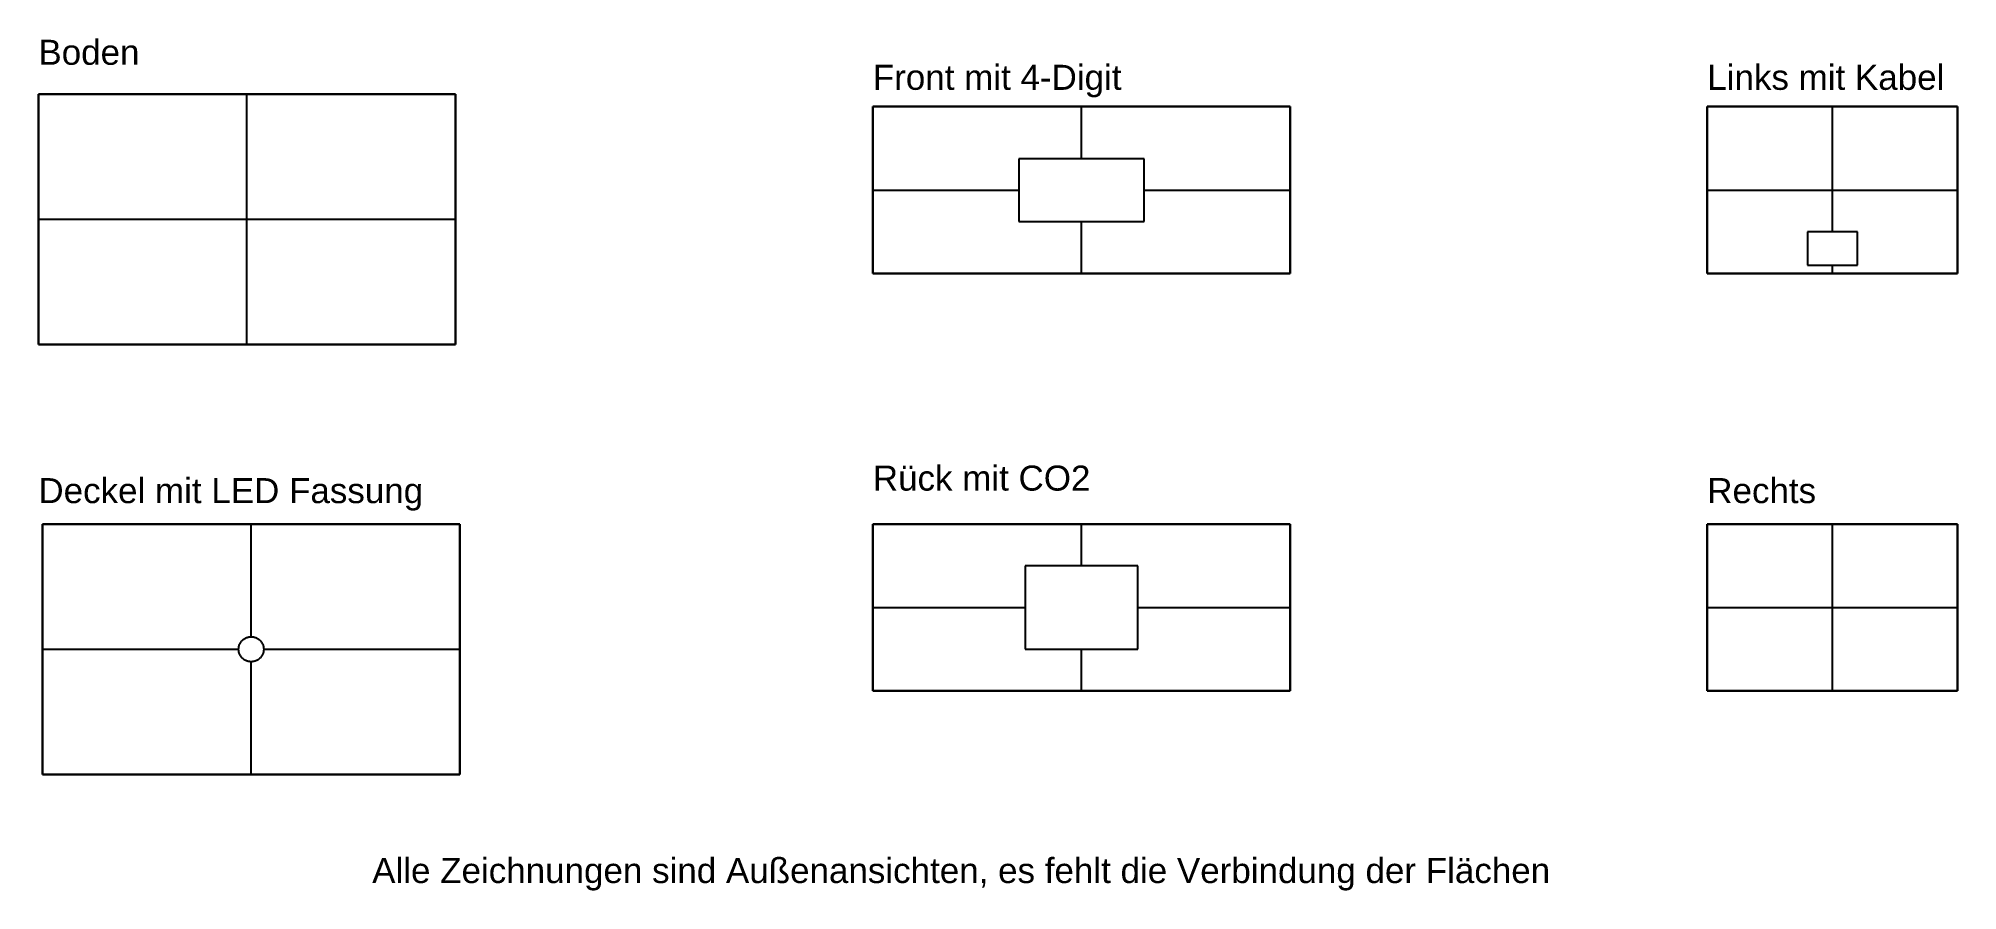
# Model space of a CAD drawing. Header units: millimetres. Extents: x 0 to 460, y -88 to 116.
import ezdxf

# ---------------------------------------------------------------- set-up
doc = ezdxf.new("R2010")
doc.units = ezdxf.units.MM
doc.header["$MEASUREMENT"] = 0
doc.layers.add('Label', color=18, linetype='Continuous', lineweight=25, true_color=0x000000)
doc.layers.add('Standard', color=18, linetype='Continuous', true_color=0x000000)

msp = doc.modelspace()

# ---------------------------------------------------------------- linework, layer by layer
at = {"layer": 'Standard'}
for p, q in [((0, 103), (0, 103, 10)), ((50, 43), (50, 103)), ((50, 103), (50, 103, 10)), ((50, 43, 10), (50, 103, 10)), ((100, 103, 10), (100, 103)), ((200, 100), (200, 100, 10)), ((250, 87.5), (250, 100)), ((250, 100), (250, 100, 10)), ((250, 87.5, 10), (250, 100, 10)), ((300, 100, 10), (300, 100)), ((400, 100), (400, 100, 10)), ((430, 70), (430, 100)), ((430, 100), (430, 100, 10)), ((430, 70, 10), (430, 100, 10)), ((460, 100, 10), (460, 100)), ((235, 87.5), (235, 87.5, 10)), ((250, 87.5), (250, 87.5, 10)), ((265, 87.5, 10), (265, 87.5)), ((200, 80), (235, 80)), ((200, 80), (200, 80, 10)), ((200, 80, 10), (235, 80, 10)), ((235, 80), (235, 80, 10)), ((265, 80), (300, 80)), ((265, 80, 10), (300, 80, 10)), ((265, 80), (265, 80, 10)), ((300, 80), (300, 80, 10)), ((400, 80), (460, 80)), ((400, 80), (400, 80, 10)), ((400, 80, 10), (460, 80, 10)), ((460, 80), (460, 80, 10)), ((0, 73), (100, 73)), ((0, 73), (0, 73, 10)), ((0, 73, 10), (100, 73, 10)), ((100, 73), (100, 73, 10)), ((235, 72.5, 10), (235, 72.5)), ((250, 60), (250, 72.5)), ((250, 60, 10), (250, 72.5, 10)), ((250, 72.5), (250, 72.5, 10)), ((265, 72.5, 10), (265, 72.5)), ((424, 70), (424, 70, 10)), ((430, 70), (430, 70, 10)), ((436, 70, 10), (436, 70)), ((424, 66), (424, 66, 10)), ((436, 66), (436, 66, 10)), ((200, 60, 10), (200, 60)), ((250, 60), (250, 60, 10)), ((300, 60, 10), (300, 60)), ((400, 60, 10), (400, 60)), ((424, 62, 10), (424, 62)), ((430, 60), (430, 62)), ((430, 60, 10), (430, 62, 10)), ((430, 62), (430, 62, 10)), ((430, 60), (430, 60, 10)), ((436, 62, 10), (436, 62)), ((460, 60, 10), (460, 60)), ((0, 43, 10), (0, 43)), ((50, 43), (50, 43, 10)), ((100, 43, 10), (100, 43)), ((1, 0), (1, 0, 10)), ((51, -27), (51, 0)), ((51, 0), (51, 0, 10)), ((51, -27, 10), (51, 0, 10)), ((101, 0, 10), (101, 0)), ((200, 0), (200, 0, 10)), ((250, -10), (250, 0)), ((250, 0), (250, 0, 10)), ((250, -10, 10), (250, 0, 10)), ((300, 0, 10), (300, 0)), ((400, 0), (400, 0, 10)), ((430, -40), (430, 0)), ((430, 0), (430, 0, 10)), ((430, -40, 10), (430, 0, 10)), ((460, 0, 10), (460, 0)), ((236.5, -10), (236.5, -10, 10)), ((250, -10), (250, -10, 10)), ((263.5, -10, 10), (263.5, -10)), ((200, -20), (236.5, -20)), ((200, -20), (200, -20, 10)), ((200, -20, 10), (236.5, -20, 10)), ((236.5, -20), (236.5, -20, 10)), ((263.5, -20), (300, -20)), ((263.5, -20, 10), (300, -20, 10)), ((263.5, -20), (263.5, -20, 10)), ((300, -20), (300, -20, 10)), ((400, -20), (460, -20)), ((400, -20), (400, -20, 10)), ((400, -20, 10), (460, -20, 10)), ((460, -20), (460, -20, 10)), ((51, -27), (51, -27, 10)), ((1, -30), (48, -30)), ((1, -30), (1, -30, 10)), ((1, -30, 10), (48, -30, 10)), ((48, -30), (48, -30, 10)), ((54, -30), (54, -30, 10)), ((54, -30), (101, -30)), ((54, -30, 10), (101, -30, 10)), ((101, -30), (101, -30, 10)), ((236.5, -30, 10), (236.5, -30)), ((250, -40), (250, -30)), ((250, -40, 10), (250, -30, 10)), ((250, -30), (250, -30, 10)), ((263.5, -30, 10), (263.5, -30)), ((51, -60), (51, -33)), ((51, -60, 10), (51, -33, 10)), ((51, -33), (51, -33, 10)), ((200, -40, 10), (200, -40)), ((250, -40), (250, -40, 10)), ((300, -40, 10), (300, -40)), ((400, -40, 10), (400, -40)), ((430, -40), (430, -40, 10)), ((460, -40, 10), (460, -40)), ((1, -60, 10), (1, -60)), ((51, -60), (51, -60, 10)), ((101, -60, 10), (101, -60))]:
    msp.add_line(p, q, dxfattribs=at)
for points in [[(0, 103), (0, 73), (0, 43)], [(100, 103), (50, 103), (0, 103)], [(0, 103, 10), (0, 73, 10), (0, 43, 10)], [(100, 103, 10), (50, 103, 10), (0, 103, 10)], [(0, 43, 5), (0, 73, 5), (0, 103, 5)], [(0, 103, 5), (50, 103, 5), (100, 103, 5)], [(100, 43), (100, 73), (100, 103)], [(100, 43, 10), (100, 73, 10), (100, 103, 10)], [(100, 103, 5), (100, 73, 5), (100, 43, 5)], [(200, 100), (200, 80), (200, 60)], [(300, 100), (250, 100), (200, 100)], [(200, 100, 10), (200, 80, 10), (200, 60, 10)], [(300, 100, 10), (250, 100, 10), (200, 100, 10)], [(200, 60, 5), (200, 80, 5), (200, 100, 5)], [(200, 100, 5), (250, 100, 5), (300, 100, 5)], [(300, 60), (300, 80), (300, 100)], [(300, 60, 10), (300, 80, 10), (300, 100, 10)], [(300, 100, 5), (300, 80, 5), (300, 60, 5)], [(400, 100), (400, 80), (400, 60)], [(460, 100), (430, 100), (400, 100)], [(400, 100, 10), (400, 80, 10), (400, 60, 10)], [(460, 100, 10), (430, 100, 10), (400, 100, 10)], [(400, 60, 5), (400, 80, 5), (400, 100, 5)], [(400, 100, 5), (430, 100, 5), (460, 100, 5)], [(460, 60), (460, 80), (460, 100)], [(460, 60, 10), (460, 80, 10), (460, 100, 10)], [(460, 100, 5), (460, 80, 5), (460, 60, 5)], [(235, 87.5), (235, 80), (235, 72.5)], [(265, 87.5), (250, 87.5), (235, 87.5)], [(235, 87.5, 10), (235, 80, 10), (235, 72.5, 10)], [(265, 87.5, 10), (250, 87.5, 10), (235, 87.5, 10)], [(265, 72.5), (265, 80), (265, 87.5)], [(265, 72.5, 10), (265, 80, 10), (265, 87.5, 10)], [(235, 72.5), (250, 72.5), (265, 72.5)], [(235, 72.5, 10), (250, 72.5, 10), (265, 72.5, 10)], [(424, 70), (424, 66), (424, 62)], [(436, 70), (430, 70), (424, 70)], [(424, 70, 10), (424, 66, 10), (424, 62, 10)], [(436, 70, 10), (430, 70, 10), (424, 70, 10)], [(436, 62), (436, 66), (436, 70)], [(436, 62, 10), (436, 66, 10), (436, 70, 10)], [(200, 60), (250, 60), (300, 60)], [(200, 60, 10), (250, 60, 10), (300, 60, 10)], [(300, 60, 5), (250, 60, 5), (200, 60, 5)], [(400, 60), (430, 60), (460, 60)], [(400, 60, 10), (430, 60, 10), (460, 60, 10)], [(460, 60, 5), (430, 60, 5), (400, 60, 5)], [(424, 62), (430, 62), (436, 62)], [(424, 62, 10), (430, 62, 10), (436, 62, 10)], [(0, 43), (50, 43), (100, 43)], [(0, 43, 10), (50, 43, 10), (100, 43, 10)], [(100, 43, 5), (50, 43, 5), (0, 43, 5)], [(1, 0), (1, -30), (1, -60)], [(101, 0), (51, 0), (1, 0)], [(1, 0, 10), (1, -30, 10), (1, -60, 10)], [(101, 0, 10), (51, 0, 10), (1, 0, 10)], [(1, -60, 5), (1, -30, 5), (1, 0, 5)], [(1, 0, 5), (51, 0, 5), (101, 0, 5)], [(101, -60), (101, -30), (101, 0)], [(101, -60, 10), (101, -30, 10), (101, 0, 10)], [(101, 0, 5), (101, -30, 5), (101, -60, 5)], [(200, 0), (200, -20), (200, -40)], [(300, 0), (250, 0), (200, 0)], [(200, 0, 10), (200, -20, 10), (200, -40, 10)], [(300, 0, 10), (250, 0, 10), (200, 0, 10)], [(200, -40, 5), (200, -20, 5), (200, 0, 5)], [(200, 0, 5), (250, 0, 5), (300, 0, 5)], [(300, -40), (300, -20), (300, 0)], [(300, -40, 10), (300, -20, 10), (300, 0, 10)], [(300, 0, 5), (300, -20, 5), (300, -40, 5)], [(400, 0), (400, -20), (400, -40)], [(460, 0), (430, 0), (400, 0)], [(400, 0, 10), (400, -20, 10), (400, -40, 10)], [(460, 0, 10), (430, 0, 10), (400, 0, 10)], [(400, -40, 5), (400, -20, 5), (400, 0, 5)], [(400, 0, 5), (430, 0, 5), (460, 0, 5)], [(460, -40), (460, -20), (460, 0)], [(460, -40, 10), (460, -20, 10), (460, 0, 10)], [(460, 0, 5), (460, -20, 5), (460, -40, 5)], [(236.5, -10), (236.5, -20), (236.5, -30)], [(263.5, -10), (250, -10), (236.5, -10)], [(236.5, -10, 10), (236.5, -20, 10), (236.5, -30, 10)], [(263.5, -10, 10), (250, -10, 10), (236.5, -10, 10)], [(263.5, -30), (263.5, -20), (263.5, -10)], [(263.5, -30, 10), (263.5, -20, 10), (263.5, -10, 10)], [(236.5, -30), (250, -30), (263.5, -30)], [(236.5, -30, 10), (250, -30, 10), (263.5, -30, 10)], [(200, -40), (250, -40), (300, -40)], [(200, -40, 10), (250, -40, 10), (300, -40, 10)], [(300, -40, 5), (250, -40, 5), (200, -40, 5)], [(400, -40), (430, -40), (460, -40)], [(400, -40, 10), (430, -40, 10), (460, -40, 10)], [(460, -40, 5), (430, -40, 5), (400, -40, 5)], [(1, -60), (51, -60), (101, -60)], [(1, -60, 10), (51, -60, 10), (101, -60, 10)], [(101, -60, 5), (51, -60, 5), (1, -60, 5)]]:
    msp.add_open_spline(points, degree=2, dxfattribs=at)
for points in [[(54, -30), (54, -27), (51, -27), (48, -27), (48, -30), (48, -33), (51, -33), (54, -33), (54, -30)], [(54, -30, 10), (54, -27, 10), (51, -27, 10), (48, -27, 10), (48, -30, 10), (48, -33, 10), (51, -33, 10), (54, -33, 10), (54, -30, 10)]]:
    msp.add_rational_spline(points, [1, 0.707106781187, 1, 0.707106781187, 1, 0.707106781187, 1, 0.707106781187, 1], degree=2, knots=[0, 0, 0, 4.712389, 4.712389, 9.424778, 9.424778, 14.137167, 14.137167, 18.849556, 18.849556, 18.849556], dxfattribs=at)

# ---------------------------------------------------------------- texts
at = {"layer": 'Label', "char_height": 6, "attachment_point": 1, "line_spacing_factor": 0.963855}
for s, insert, width in [('\\fArial;Boden', (0, 116), 28.8795), ('\\fArial;Front mit 4-Digit', (200, 110), 64.4458), ('\\fArial;Links mit Kabel', (400, 110), 61.2651), ('\\fArial;Rück mit CO2', (200, 14), 56.6386), ('\\fArial;Deckel mit LED Fassung', (0, 11), 96.2169), ('\\fArial;Rechts', (400, 11), 30.9036), ('\\fArial;Alle Zeichnungen sind Außenansichten, es fehlt die Verbindung der Flächen', (80, -80), 285.5783)]:
    msp.add_mtext(s, dxfattribs=dict(at, insert=insert, width=width))

doc.saveas('drawing.dxf')
